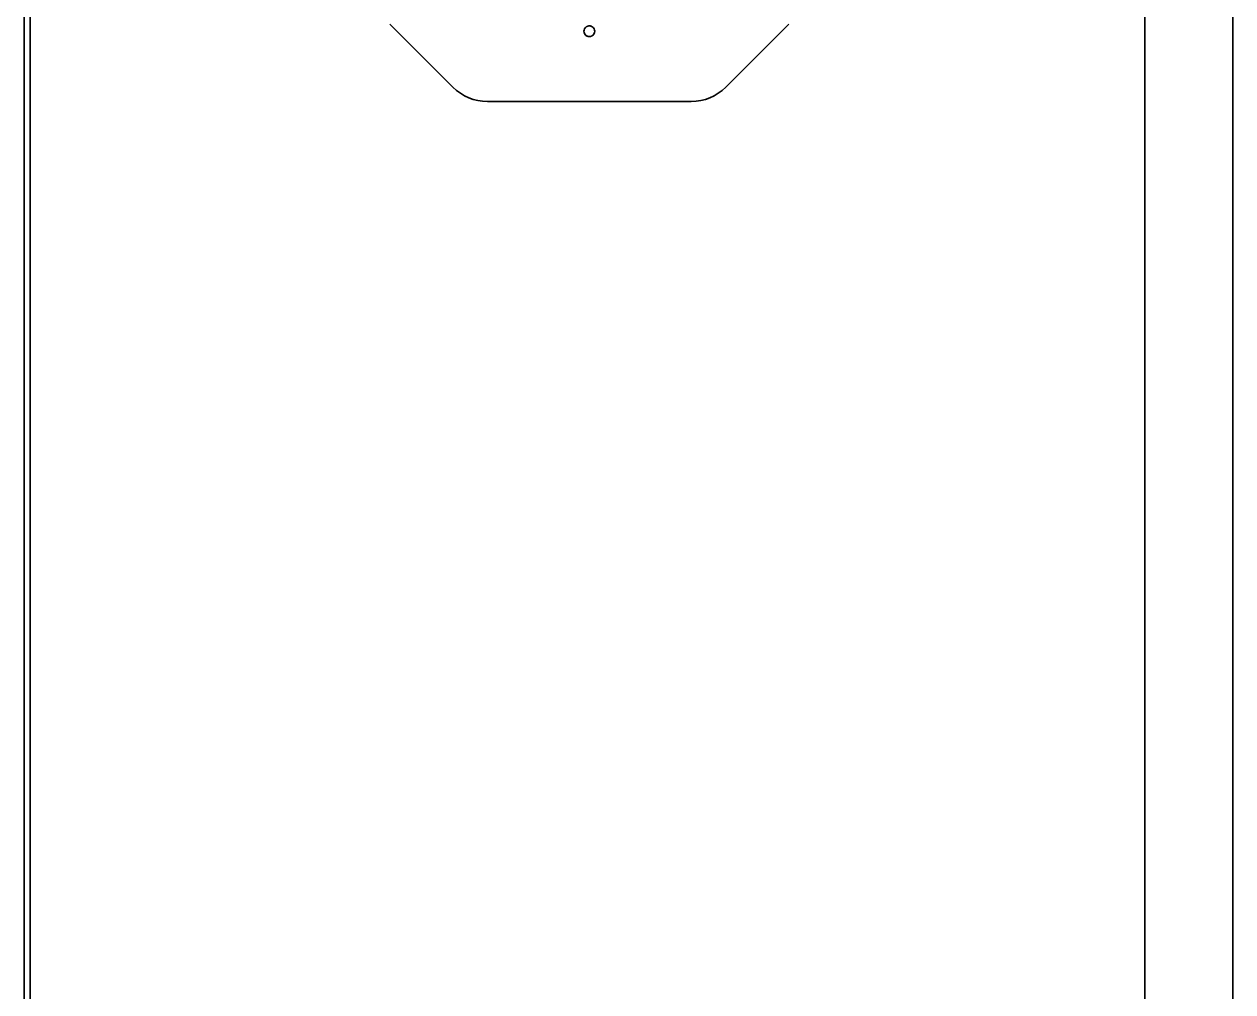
# Model space of a CAD drawing. Extents: x -760 to 4209, y 5795 to 10328.
# Drawn here: x 1850.1 to 2048.1, y 8157.9 to 8316.3 of the extents above; entities that cross this region are included whole.
import ezdxf

# ---------------------------------------------------------------- set-up
doc = ezdxf.new("R2010")
doc.units = 0
doc.header["$LTSCALE"] = 5
doc.layers.add('1', color=7, linetype='CONTINUOUS', true_color=0xffffff)

msp = doc.modelspace()

# ---------------------------------------------------------------- linework, layer by layer
at = {"layer": '1', "color": 7, "linetype": 'Continuous', "lineweight": 35}
for p, q in [((2033.64, 8802.9), (2033.64, 8055.9)), ((2048.05, 8802.9), (2048.05, 8055.9)), ((1851.05, 8799.4), (1851.05, 8055.9)), ((1850.05, 8012.25), (1850.05, 8787.58)), ((1920.3, 8306), (1909.98, 8316.31)), ((1975.3, 8316.31), (1964.98, 8306)), ((1959.33, 8303.65), (1925.95, 8303.65))]:
    msp.add_line(p, q, dxfattribs=at)
for centre, radius, start, end in [((1942.64, 8315.15), 0.875, 128.9424, 231.0576), ((1942.64, 8315.15), 0.875, 308.9424, 51.0576), ((1925.95, 8311.65), 8, 225, 270), ((1959.33, 8311.65), 8, 270, 315)]:
    msp.add_arc(centre, radius, start, end, dxfattribs=at)
for points in [[(1943.19, 8315.83), (1943.15, 8315.86), (1943.11, 8315.89), (1943.05, 8315.93), (1943.02, 8315.94), (1942.98, 8315.96), (1942.96, 8315.97), (1942.89, 8315.99), (1942.84, 8316.01), (1942.77, 8316.02), (1942.74, 8316.02), (1942.69, 8316.03), (1942.67, 8316.03), (1942.59, 8316.03), (1942.54, 8316.02), (1942.47, 8316.01), (1942.44, 8316.01), (1942.4, 8315.99), (1942.37, 8315.99), (1942.3, 8315.96), (1942.26, 8315.94), (1942.19, 8315.9), (1942.17, 8315.89), (1942.13, 8315.86), (1942.11, 8315.85), (1942.09, 8315.83)], [(1942.09, 8314.47), (1942.13, 8314.44), (1942.17, 8314.41), (1942.24, 8314.38), (1942.26, 8314.36), (1942.3, 8314.34), (1942.33, 8314.34), (1942.4, 8314.31), (1942.44, 8314.3), (1942.52, 8314.29), (1942.54, 8314.28), (1942.59, 8314.28), (1942.62, 8314.28), (1942.69, 8314.28), (1942.74, 8314.28), (1942.81, 8314.29), (1942.84, 8314.3), (1942.89, 8314.31), (1942.91, 8314.32), (1942.98, 8314.34), (1943.02, 8314.36), (1943.09, 8314.4), (1943.11, 8314.41), (1943.15, 8314.44), (1943.17, 8314.46), (1943.19, 8314.47)]]:
    msp.add_open_spline(points, degree=3, knots=[0, 0, 0, 0, 0.125, 0.125, 0.1875, 0.1875, 0.25, 0.25, 0.375, 0.375, 0.4375, 0.4375, 0.5, 0.5, 0.625, 0.625, 0.6875, 0.6875, 0.75, 0.75, 0.875, 0.875, 0.9375, 0.9375, 1, 1, 1, 1], dxfattribs=at)

doc.saveas('drawing.dxf')
